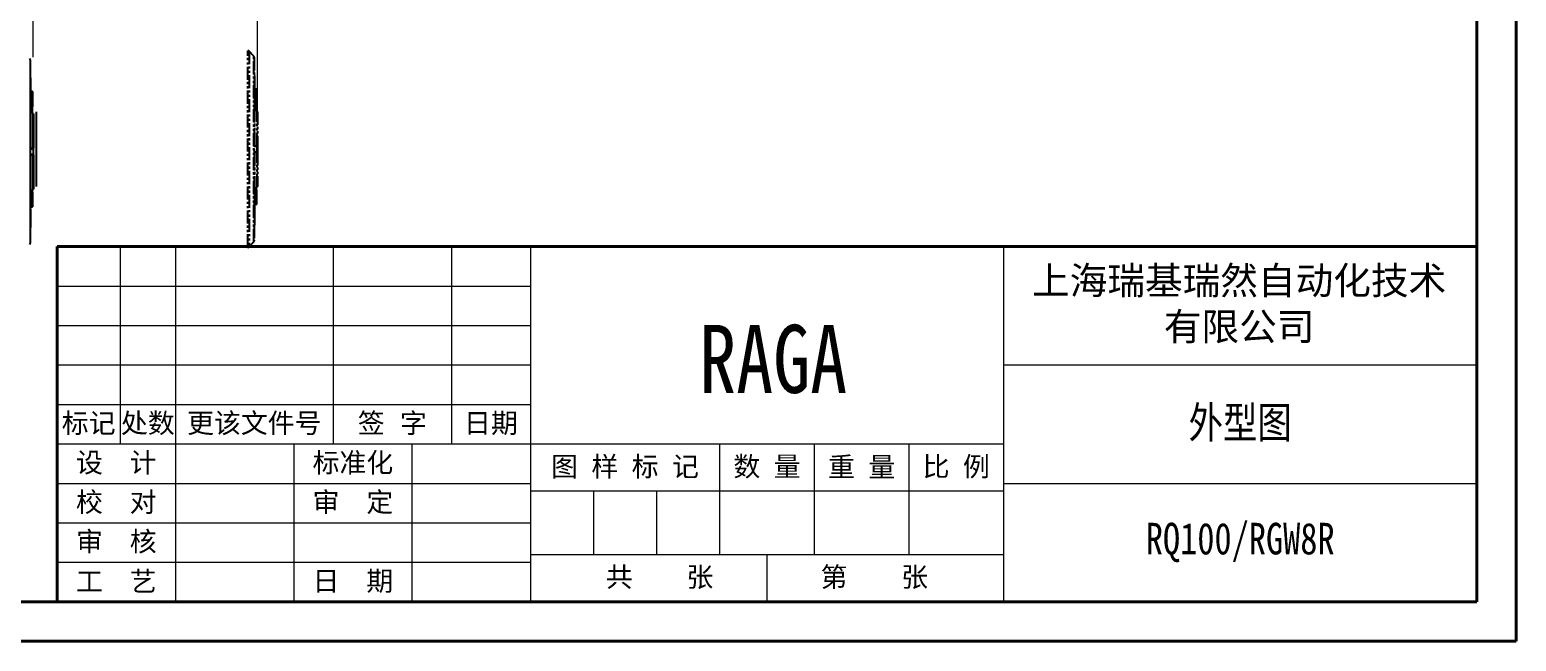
# Model space of a CAD drawing. Header units: millimetres. Extents: x 1756 to 4801, y 514 to 2668.
# Drawn here: x 3434 to 4801, y 514 to 1076 of the extents above; entities that cross this region are included whole.
import ezdxf

# ---------------------------------------------------------------- set-up
doc = ezdxf.new("R2010")
doc.units = ezdxf.units.MM
doc.linetypes.add('双点画线', pattern=[22, 12, -2, 2, -2, 2, -2])
for name, color, linetype, lineweight in [('AM_5', 3, 'Continuous', 25), ('AM_BOR', 7, 'Continuous', 50), ('文字', 7, 'Continuous', 13), ('粗实线', 7, 'Continuous', 40), ('细实线', 3, 'Continuous', 13)]:
    doc.layers.add(name, color=color, linetype=linetype, lineweight=lineweight)
doc.styles.add('01', font='txt.shx')
doc.styles.add('SLDTEXTSTYLE1', font='txt.shx', dxfattribs={"width": 0.7, "bigfont": 'gbcbig.shx'})
doc.styles.get("Standard").update_dxf_attribs({"font": 'arial.ttf'})
doc.styles.add('STYLE1', font='txt.shx', dxfattribs={"width": 0.8, "height": 3, "bigfont": 'hzdx.shx'})
doc.dimstyles.new('SLDDIMSTYLE12$0', dxfattribs={"dimtxt": 12, "dimasz": 10, "dimexe": 0, "dimexo": 0.0625, "dimgap": 0.875, "dimtad": 1, "dimdec": 1, "dimlfac": 1.8, "dimrnd": 1e-09, "dimzin": 12, "dimdsep": 46, "dimtxsty": 'SLDTEXTSTYLE1', "dimcen": 0.09, "dimdle": 8.16, "dimclrd": 3, "dimclre": 3, "dimadec": 0, "dimazin": 3, "dimtfac": 1, "dimtdec": 1, "dimtofl": 0, "dimtmove": 0, "dimatfit": 3, "dimfxl": 0, "dimfrac": 2, "dimtolj": 1, "dimlwd": 5, "dimlwe": 5, "dimarcsym": 0})

# ---------------------------------------------------------------- blocks, each defined once
blk = doc.blocks.new('rA3')
at = {"layer": '粗实线'}
for p, q in [((753.38, 124.26), (753.38, 421.26)), ((748.38, 129.26), (748.38, 416.26)), ((568.38, 174.26), (568.38, 129.26)), ((748.38, 174.26), (568.38, 174.26)), ((358.38, 129.26), (748.38, 129.26)), ((333.38, 124.26), (753.38, 124.26))]:
    blk.add_line(p, q, dxfattribs=at)
at = {"layer": '细实线'}
for p, q in [((576.38, 174.26), (576.38, 149.26)), ((583.38, 174.26), (583.38, 149.26)), ((603.38, 174.26), (603.38, 149.26)), ((618.38, 174.26), (618.38, 149.26)), ((628.38, 174.26), (628.38, 129.26)), ((688.38, 174.26), (688.38, 129.26)), ((568.38, 169.26), (628.38, 169.26)), ((628.38, 169.26), (628.38, 129.26)), ((568.38, 164.26), (628.38, 164.26)), ((568.38, 159.26), (628.38, 159.26)), ((688.38, 159.26), (748.38, 159.26)), ((568.38, 154.26), (628.38, 154.26)), ((568.38, 149.26), (688.38, 149.26)), ((583.38, 149.26), (583.38, 129.26)), ((598.38, 149.26), (598.38, 129.26)), ((613.38, 129.26), (613.38, 149.26)), ((652.38, 149.22), (652.38, 135.22)), ((664.38, 149.26), (664.38, 135.26)), ((676.38, 149.26), (676.38, 135.26)), ((568.38, 144.26), (628.38, 144.26)), ((688.38, 143.26), (628.38, 143.26)), ((636.38, 143.26), (636.38, 135.26)), ((644.38, 143.26), (644.38, 135.26)), ((688.38, 144.26), (748.38, 144.26)), ((568.25, 139.26), (628.38, 139.26)), ((568.38, 134.26), (628.38, 134.26)), ((628.38, 135.26), (688.38, 135.26)), ((658.38, 135.26), (658.38, 129.26))]:
    blk.add_line(p, q, dxfattribs=at)
at = {"layer": '文字', "char_height": 2.5, "width": 72, "attachment_point": 5}
for s, insert in [('{\\fSimSun|b0|i0|c134|p2;标记}', (572.38, 151.76)), ('{\\fSimSun|b0|i0|c134|p2;处数}', (579.88, 151.76)), ('{\\fSimSun|b0|i0|c134|p2;更该文件号}', (593.38, 151.76)), ('{\\fSimSun|b0|i0|c134|p54;签}  {\\fSimSun|b0|i0|c134|p54;字}', (610.88, 151.76)), ('{\\fSimSun|b0|i0|c134|p54;日期}', (623.38, 151.76)), ('{\\fSimSun|b0|i0|c134|p2;设  计}', (575.88, 146.76)), ('{\\fSimSun|b0|i0|c134|p2;标准化}', (605.88, 146.76)), ('{\\fSimSun|b0|i0|c134|p2;图 样 标 记}', (640.38, 146.26)), ('{\\fSimSun|b0|i0|c134|p2;数 量}', (658.38, 146.26)), ('{\\fSimSun|b0|i0|c134|p2;重 量}', (670.38, 146.26)), ('{\\fSimSun|b0|i0|c134|p2;比 例}', (682.38, 146.26)), ('{\\fSimSun|b0|i0|c134|p2;校  对}', (575.88, 141.76)), ('{\\fSimSun|b0|i0|c134|p2;审  定}', (605.88, 141.76)), ('{\\fSimSun|b0|i0|c134|p2;审  核}', (575.88, 136.76)), ('{\\fSimSun|b0|i0|c134|p2;共    张        第    张}', (658.38, 132.26)), ('{\\fSimSun|b0|i0|c134|p2;工  艺}', (575.88, 131.76)), ('{\\fSimSun|b0|i0|c134|p2;日  期}', (605.88, 131.76))]:
    blk.add_mtext(s, dxfattribs=dict(at, insert=insert))
blk = doc.blocks.new('*D51')
at = {"layer": 'AM_5', "color": 3, "lineweight": 5, "transparency": 16777216}
blk.add_line((3027.2, 1086.6), (3027.2, 1525.6), dxfattribs=at)
at = {"layer": 'AM_5', "color": 3, "linetype": 'Continuous', "lineweight": 5, "transparency": 16777216}
for p, q in [((3037.2, 1525.6), (3427.5, 1525.6)), ((3437.5, 1050.8), (3437.5, 1525.6))]:
    blk.add_line(p, q, dxfattribs=at)
at = {"layer": 'AM_5', "color": 3, "transparency": 16777216}
for points in [[(3037.2, 1527.3), (3037.2, 1524), (3027.2, 1525.6)], [(3427.5, 1527.3), (3427.5, 1524), (3437.5, 1525.6)]]:
    blk.add_solid(points, dxfattribs=at)
at = {"layer": 'Defpoints', "color": 0, "transparency": 16777216}
for p in [(3437.5, 1525.6), (3027.2, 1086.5), (3437.5, 1050.8)]:
    blk.add_point(p, dxfattribs=at)
at = {"layer": 'AM_5', "color": 0, "transparency": 16777216, "insert": (3232.4, 1540.2), "char_height": 12, "attachment_point": 5, "style": 'SLDTEXTSTYLE1'}
blk.add_mtext('\\A1;{\\H2.28571x;410}', dxfattribs=at)
blk = doc.blocks.new('*D71')
at = {"layer": 'AM_5', "color": 3, "lineweight": 5, "transparency": 16777216}
blk.add_line((3437.5, 1050.8), (3437.5, 1248.2), dxfattribs=at)
at = {"layer": 'AM_5', "color": 3, "linetype": 'Continuous', "lineweight": 5, "transparency": 16777216}
for p, q in [((3447.5, 1248.2), (3633.8, 1248.2)), ((3643.8, 1000.9), (3643.8, 1248.2))]:
    blk.add_line(p, q, dxfattribs=at)
at = {"layer": 'AM_5', "color": 3, "transparency": 16777216}
for points in [[(3447.5, 1249.9), (3447.5, 1246.5), (3437.5, 1248.2)], [(3633.8, 1249.9), (3633.8, 1246.5), (3643.8, 1248.2)]]:
    blk.add_solid(points, dxfattribs=at)
at = {"layer": 'Defpoints', "color": 0, "transparency": 16777216}
for p in [(3643.8, 1248.2), (3437.5, 1050.8), (3643.8, 1000.8)]:
    blk.add_point(p, dxfattribs=at)
at = {"layer": 'AM_5', "color": 0, "transparency": 16777216, "insert": (3541.1, 1262.8), "char_height": 12, "attachment_point": 5, "style": 'SLDTEXTSTYLE1'}
blk.add_mtext('\\A1;{\\H2.28571x;210}', dxfattribs=at)

msp = doc.modelspace()

# ---------------------------------------------------------------- linework, layer by layer
at = {"color": 7, "linetype": '双点画线', "lineweight": 25}
for p, q in [((3635.087, 876.158), (3635.087, 1056.84)), ((3640.421, 1051.818), (3636.097, 1056.375)), ((3636.097, 1056.375), (3636.097, 876.624)), ((3640.421, 881.18), (3640.421, 1051.818)), ((3640.833, 1050.786), (3640.833, 882.213)), ((3641.333, 1034.19), (3640.833, 1034.19)), ((3641.333, 1033.679), (3640.833, 1033.679)), ((3641.333, 1032.849), (3640.833, 1032.849)), ((3641.333, 1032.785), (3640.833, 1032.785)), ((3641.333, 1031.892), (3640.833, 1031.892)), ((3641.333, 1029.977), (3640.833, 1029.977)), ((3641.333, 1028.956), (3640.833, 1028.956)), ((3641.333, 1028.828), (3640.833, 1028.828)), ((3641.333, 1025.509), (3640.833, 1025.509)), ((3641.333, 1033.854), (3641.333, 1034.19)), ((3641.333, 1032.849), (3641.333, 1033.679)), ((3641.333, 1031.892), (3641.333, 1032.785)), ((3641.333, 1028.956), (3641.333, 1029.977)), ((3641.333, 1028.828), (3641.333, 1028.956)), ((3641.333, 1025.509), (3641.333, 1028.828)), ((3641.333, 1024.488), (3641.333, 1025.509)), ((3641.333, 1024.488), (3640.833, 1024.488)), ((3641.333, 1024.36), (3640.833, 1024.36)), ((3641.333, 1021.871), (3640.833, 1021.871)), ((3641.333, 1020.85), (3640.833, 1020.85)), ((3641.333, 1020.084), (3640.833, 1020.084)), ((3641.333, 1017.978), (3640.833, 1017.978)), ((3641.333, 1017.084), (3640.833, 1017.084)), ((3641.333, 1016.574), (3640.833, 1016.574)), ((3641.333, 1015.489), (3640.833, 1015.489)), ((3641.333, 1015.297), (3640.833, 1015.297)), ((3641.333, 1015.234), (3640.833, 1015.234)), ((3641.333, 1013.383), (3640.833, 1013.383)), ((3641.333, 1012.425), (3640.833, 1012.425)), ((3641.333, 1012.234), (3640.833, 1012.234)), ((3641.333, 1024.36), (3641.333, 1024.488)), ((3641.333, 1023.978), (3641.333, 1024.313)), ((3642.633, 1021.661), (3641.333, 1021.661)), ((3642.633, 1021.635), (3641.333, 1021.635)), ((3641.333, 1020.85), (3641.333, 1021.521)), ((3641.333, 1020.084), (3641.333, 1020.5)), ((3641.333, 1017.084), (3641.333, 1017.978)), ((3641.333, 1015.489), (3641.333, 1016.574)), ((3641.333, 1016.325), (3642.633, 1016.325)), ((3642.633, 1016.07), (3641.333, 1016.07)), ((3641.333, 1015.297), (3641.333, 1015.489)), ((3641.333, 1013.383), (3641.333, 1015.234)), ((3641.333, 1012.425), (3641.333, 1013.383)), ((3641.333, 1012.234), (3641.333, 1012.425)), ((3641.333, 1010.638), (3641.333, 1012.234)), ((3642.633, 1021.661), (3642.633, 1021.635)), ((3642.633, 1016.325), (3642.633, 1021.635)), ((3642.633, 1016.325), (3642.633, 1016.07)), ((3642.633, 1010.766), (3642.633, 1016.07)), ((3642.833, 1021.461), (3642.833, 1016.2)), ((3642.833, 1016.2), (3642.833, 1010.896)), ((3642.87, 1015.727), (3642.833, 1015.727)), ((3642.833, 1014.177), (3642.87, 1014.177)), ((3641.333, 1010.638), (3640.833, 1010.638)), ((3641.333, 1009.681), (3640.833, 1009.681)), ((3641.333, 1009.489), (3640.833, 1009.489)), ((3641.333, 1009.362), (3640.833, 1009.362)), ((3641.333, 1009.234), (3640.833, 1009.234)), ((3641.333, 1008.66), (3640.833, 1008.66)), ((3641.333, 1004.064), (3640.853, 1004.064)), ((3643.686, 1001.146), (3640.979, 1003.853)), ((3640.979, 1003.853), (3640.979, 969.528)), ((3641.333, 1003.745), (3641.087, 1003.745)), ((3641.333, 1010.766), (3642.633, 1010.766)), ((3641.333, 1009.681), (3641.333, 1010.638)), ((3641.333, 1009.489), (3641.333, 1009.681)), ((3641.333, 1009.362), (3641.333, 1009.489)), ((3641.333, 1008.66), (3641.333, 1009.234)), ((3641.333, 1007.79), (3642.633, 1007.79)), ((3642.633, 1007.523), (3641.333, 1007.523)), ((3641.333, 1007.476), (3642.633, 1007.476)), ((3642.029, 1007.476), (3642.029, 1002.802)), ((3642.033, 1007.476), (3642.033, 1002.799)), ((3642.633, 1007.79), (3642.633, 1010.766)), ((3642.633, 1007.79), (3642.633, 1007.523)), ((3642.633, 1007.476), (3642.633, 1007.523)), ((3642.833, 1010.896), (3642.833, 1007.721)), ((3642.87, 1010.784), (3642.833, 1010.784)), ((3642.833, 1007.721), (3642.833, 1007.676)), ((3643.686, 969.53), (3643.686, 1001.146)), ((3643.833, 1000.792), (3643.833, 969.499)), ((3640.979, 963.471), (3640.979, 929.146)), ((3643.333, 968.999), (3641.333, 968.999)), ((3641.333, 963.999), (3643.333, 963.999)), ((3643.544, 963.952), (3643.544, 969.046)), ((3643.686, 931.853), (3643.686, 963.468)), ((3643.833, 969.499), (3643.833, 963.499)), ((3643.833, 963.499), (3643.833, 932.206)), ((3640.979, 929.146), (3643.686, 931.853)), ((3641.333, 928.575), (3641.333, 929.499)), ((3642.633, 929.33), (3641.333, 929.33)), ((3642.029, 930.196), (3642.029, 929.33)), ((3642.033, 930.199), (3642.033, 929.33)), ((3642.633, 929.33), (3642.633, 929.121)), ((3641.333, 928.575), (3640.833, 928.575)), ((3641.333, 927.43), (3640.833, 927.43)), ((3641.333, 924.411), (3640.833, 924.411)), ((3641.333, 923.123), (3640.833, 923.123)), ((3640.833, 922.748), (3642.633, 922.748)), ((3641.333, 922.598), (3640.833, 922.598)), ((3641.333, 921.751), (3640.833, 921.751)), ((3641.333, 919.076), (3640.833, 919.076)), ((3642.633, 929.121), (3641.333, 929.121)), ((3641.333, 927.43), (3641.333, 928.575)), ((3641.333, 924.411), (3641.333, 927.43)), ((3641.333, 926.444), (3642.633, 926.444)), ((3641.333, 921.926), (3641.333, 922.598)), ((3642.633, 922.506), (3641.333, 922.506)), ((3642.633, 926.444), (3642.633, 929.121)), ((3642.633, 922.748), (3642.633, 926.444)), ((3642.633, 922.748), (3642.633, 922.506)), ((3642.633, 915.573), (3642.633, 922.506)), ((3642.833, 929.13), (3642.833, 926.275)), ((3642.833, 926.275), (3642.833, 922.578)), ((3642.833, 922.578), (3642.833, 915.709)), ((3641.333, 914.891), (3640.833, 914.891)), ((3641.333, 913.931), (3640.833, 913.931)), ((3641.333, 912.788), (3640.833, 912.788)), ((3641.333, 910.327), (3640.833, 910.327)), ((3641.333, 909.182), (3640.833, 909.182)), ((3641.333, 906.164), (3640.833, 906.164)), ((3641.333, 904.885), (3640.833, 904.885)), ((3641.333, 903.641), (3640.833, 903.641)), ((3641.333, 915.573), (3642.633, 915.573)), ((3641.333, 915.509), (3642.633, 915.509)), ((3641.333, 910.327), (3641.333, 912.788)), ((3641.333, 909.182), (3641.333, 910.327)), ((3641.333, 906.164), (3641.333, 909.182)), ((3642.633, 915.573), (3642.633, 915.509)), ((3641.333, 900.232), (3640.833, 900.232)), ((3641.333, 896.62), (3640.833, 896.62)), ((3641.333, 896.62), (3641.333, 900.232)), ((3636.097, 876.624), (3640.421, 881.18))]:
    msp.add_line(p, q, dxfattribs=at)
at = {"color": 7, "linetype": 'Continuous', "lineweight": 25}
for p, q in [((3434.854, 1031.952), (3435.354, 1031.952)), ((3434.854, 1031.441), (3435.354, 1031.441)), ((3434.854, 1030.612), (3435.354, 1030.612)), ((3434.854, 1030.548), (3435.354, 1030.548)), ((3434.854, 1029.654), (3435.354, 1029.654)), ((3434.854, 1027.739), (3435.354, 1027.739)), ((3434.854, 1026.718), (3435.354, 1026.718)), ((3434.854, 1026.591), (3435.354, 1026.591)), ((3435.354, 1031.616), (3435.354, 1031.952)), ((3435.354, 1030.612), (3435.354, 1031.441)), ((3435.354, 1029.654), (3435.354, 1030.548)), ((3435.354, 1026.718), (3435.354, 1027.739)), ((3435.354, 1026.591), (3435.354, 1026.718)), ((3435.354, 1023.447), (3435.354, 1026.591)), ((3434.854, 1023.272), (3435.354, 1023.272)), ((3434.854, 1022.251), (3435.354, 1022.251)), ((3435.354, 1022.123), (3434.854, 1022.123)), ((3434.854, 1019.634), (3435.354, 1019.634)), ((3434.854, 1018.612), (3435.354, 1018.612)), ((3434.854, 1017.847), (3435.354, 1017.847)), ((3434.854, 1015.74), (3435.354, 1015.74)), ((3434.854, 1014.847), (3435.354, 1014.847)), ((3434.854, 1014.336), (3435.354, 1014.336)), ((3434.854, 1013.251), (3435.354, 1013.251)), ((3434.854, 1013.06), (3435.354, 1013.06)), ((3434.854, 1012.996), (3435.354, 1012.996)), ((3435.354, 1022.251), (3435.354, 1023.272)), ((3435.354, 1022.123), (3435.354, 1022.251)), ((3435.354, 1021.74), (3435.354, 1022.076)), ((3435.354, 1019.634), (3435.354, 1021.948)), ((3436.654, 1019.423), (3435.354, 1019.423)), ((3436.654, 1019.397), (3435.354, 1019.397)), ((3435.354, 1018.612), (3435.354, 1019.284)), ((3435.354, 1017.847), (3435.354, 1018.262)), ((3435.354, 1014.847), (3435.354, 1015.74)), ((3435.354, 1013.251), (3435.354, 1014.336)), ((3435.354, 1014.087), (3436.654, 1014.087)), ((3436.654, 1013.833), (3435.354, 1013.833)), ((3435.354, 1013.06), (3435.354, 1013.251)), ((3435.354, 1011.32), (3435.354, 1012.996)), ((3436.654, 1019.423), (3436.654, 1019.397)), ((3436.654, 1014.087), (3436.654, 1019.397)), ((3436.654, 1014.087), (3436.654, 1013.833)), ((3436.654, 1008.528), (3436.654, 1013.833)), ((3436.854, 1019.223), (3436.854, 1013.963)), ((3436.854, 1013.963), (3436.854, 1008.658)), ((3436.892, 1013.49), (3436.854, 1013.49)), ((3436.854, 1011.939), (3436.892, 1011.939)), ((3434.854, 1011.145), (3435.354, 1011.145)), ((3434.854, 1010.188), (3435.354, 1010.188)), ((3434.854, 1009.996), (3435.354, 1009.996)), ((3435.354, 1008.401), (3434.854, 1008.401)), ((3434.854, 1007.443), (3435.354, 1007.443)), ((3434.854, 1007.252), (3435.354, 1007.252)), ((3434.854, 1007.124), (3435.354, 1007.124)), ((3434.854, 1006.996), (3435.354, 1006.996)), ((3434.854, 1006.422), (3435.354, 1006.422)), ((3434.875, 1001.827), (3435.354, 1001.827)), ((3437.708, 998.908), (3435.001, 1001.615)), ((3435.001, 1001.615), (3435.001, 967.29)), ((3435.108, 1001.507), (3435.354, 1001.507)), ((3435.354, 1010.188), (3435.354, 1011.145)), ((3435.354, 1009.996), (3435.354, 1010.188)), ((3435.354, 1008.576), (3435.354, 1009.996)), ((3435.354, 1008.528), (3436.654, 1008.528)), ((3435.354, 1007.443), (3435.354, 1008.401)), ((3435.354, 1007.252), (3435.354, 1007.443)), ((3435.354, 1007.124), (3435.354, 1007.252)), ((3435.354, 1006.422), (3435.354, 1006.996)), ((3435.354, 1005.552), (3436.654, 1005.552)), ((3436.654, 1005.285), (3435.354, 1005.285)), ((3435.354, 1005.238), (3436.654, 1005.238)), ((3436.051, 1005.238), (3436.051, 1000.565)), ((3436.054, 1005.238), (3436.054, 1000.562)), ((3436.654, 1005.552), (3436.654, 1008.528)), ((3436.654, 1005.552), (3436.654, 1005.285)), ((3436.654, 1005.238), (3436.654, 1005.285)), ((3436.854, 1008.658), (3436.854, 1005.484)), ((3436.892, 1008.546), (3436.854, 1008.546)), ((3436.854, 1005.484), (3436.854, 1005.438)), ((3437.708, 967.293), (3437.708, 998.908)), ((3440.504, 1000.792), (3440.504, 969.499)), ((3435.001, 967.29), (3437.708, 967.293)), ((3435.001, 961.233), (3437.708, 961.231)), ((3435.001, 961.233), (3435.001, 926.908)), ((3435.354, 966.762), (3437.354, 966.762)), ((3435.354, 961.762), (3437.354, 961.762)), ((3437.565, 966.808), (3437.565, 961.715)), ((3437.708, 929.615), (3437.708, 961.231)), ((3440.504, 969.499), (3440.504, 963.499)), ((3440.504, 963.499), (3440.504, 932.206)), ((3435.001, 926.908), (3437.708, 929.615)), ((3435.354, 926.337), (3434.854, 926.337)), ((3434.854, 925.192), (3435.354, 925.192)), ((3434.854, 922.174), (3435.354, 922.174)), ((3434.854, 920.885), (3435.354, 920.885)), ((3434.854, 920.51), (3436.654, 920.51)), ((3434.854, 920.36), (3435.354, 920.36)), ((3434.854, 919.513), (3435.354, 919.513)), ((3434.854, 916.838), (3435.354, 916.838)), ((3435.354, 926.337), (3435.354, 927.262)), ((3436.654, 927.092), (3435.354, 927.092)), ((3436.654, 926.883), (3435.354, 926.883)), ((3435.354, 925.192), (3435.354, 926.337)), ((3435.354, 922.174), (3435.354, 925.192)), ((3435.354, 924.207), (3436.654, 924.207)), ((3435.354, 919.688), (3435.354, 920.36)), ((3436.654, 920.269), (3435.354, 920.269)), ((3435.354, 916.838), (3435.354, 919.513)), ((3436.051, 927.958), (3436.051, 927.092)), ((3436.054, 927.962), (3436.054, 927.092)), ((3436.654, 927.092), (3436.654, 926.883)), ((3436.654, 924.207), (3436.654, 926.883)), ((3436.654, 920.51), (3436.654, 924.207)), ((3436.654, 920.51), (3436.654, 920.269)), ((3436.654, 913.335), (3436.654, 920.269)), ((3436.854, 926.892), (3436.854, 924.037)), ((3436.854, 924.037), (3436.854, 920.341)), ((3436.854, 920.341), (3436.854, 913.471)), ((3434.854, 912.653), (3435.354, 912.653)), ((3434.854, 911.693), (3435.354, 911.693)), ((3434.854, 910.55), (3435.354, 910.55)), ((3434.854, 908.089), (3435.354, 908.089)), ((3434.854, 906.945), (3435.354, 906.945)), ((3434.854, 903.926), (3435.354, 903.926)), ((3434.854, 902.648), (3435.354, 902.648)), ((3435.354, 913.335), (3436.654, 913.335)), ((3435.354, 913.271), (3436.654, 913.271)), ((3435.354, 908.089), (3435.354, 910.55)), ((3435.354, 906.945), (3435.354, 908.089)), ((3435.354, 903.926), (3435.354, 906.945)), ((3436.654, 913.335), (3436.654, 913.271)), ((3434.854, 901.403), (3435.354, 901.403)), ((3434.854, 897.994), (3435.354, 897.994)), ((3434.854, 894.382), (3435.354, 894.382)), ((3435.354, 894.382), (3435.354, 897.994))]:
    msp.add_line(p, q, dxfattribs=at)
at = {"color": 7, "linetype": 'Continuous', "lineweight": 25, "flags": 128}
for points in [[(3436.654, 1014.087), (3436.693, 1014.085), (3436.731, 1014.078), (3436.765, 1014.066), (3436.796, 1014.051), (3436.82, 1014.032), (3436.839, 1014.01), (3436.85, 1013.987), (3436.854, 1013.963)], [(3436.654, 1013.833), (3436.693, 1013.835), (3436.731, 1013.843), (3436.765, 1013.855), (3436.796, 1013.871), (3436.82, 1013.89), (3436.839, 1013.913), (3436.85, 1013.937), (3436.854, 1013.963)], [(3436.854, 1008.658), (3436.85, 1008.633), (3436.839, 1008.608), (3436.82, 1008.586), (3436.796, 1008.566), (3436.765, 1008.55), (3436.731, 1008.538), (3436.693, 1008.531), (3436.654, 1008.528)], [(3436.854, 1005.484), (3436.85, 1005.497), (3436.839, 1005.51), (3436.82, 1005.522), (3436.796, 1005.532), (3436.765, 1005.541), (3436.731, 1005.547), (3436.693, 1005.551), (3436.654, 1005.552)], [(3436.854, 920.341), (3436.85, 920.327), (3436.839, 920.313), (3436.82, 920.301), (3436.796, 920.29), (3436.765, 920.281), (3436.731, 920.274), (3436.693, 920.27), (3436.654, 920.269)]]:
    msp.add_lwpolyline(points, dxfattribs=at)
at = {"color": 7, "linetype": '双点画线', "lineweight": 25, "flags": 128}
for points in [[(3642.633, 1016.325), (3642.672, 1016.322), (3642.709, 1016.315), (3642.744, 1016.304), (3642.774, 1016.288), (3642.799, 1016.269), (3642.817, 1016.248), (3642.829, 1016.224), (3642.833, 1016.2)], [(3642.633, 1016.07), (3642.672, 1016.073), (3642.709, 1016.08), (3642.744, 1016.092), (3642.774, 1016.108), (3642.799, 1016.128), (3642.817, 1016.15), (3642.829, 1016.175), (3642.833, 1016.2)], [(3642.833, 1010.896), (3642.829, 1010.87), (3642.817, 1010.846), (3642.799, 1010.824), (3642.774, 1010.804), (3642.744, 1010.788), (3642.709, 1010.776), (3642.672, 1010.768), (3642.633, 1010.766)], [(3642.833, 1007.721), (3642.829, 1007.735), (3642.817, 1007.748), (3642.799, 1007.759), (3642.774, 1007.77), (3642.744, 1007.778), (3642.709, 1007.785), (3642.672, 1007.789), (3642.633, 1007.79)], [(3640.979, 969.528), (3642.495, 969.529), (3643.686, 969.53)], [(3643.686, 963.468), (3642.17, 963.47), (3640.979, 963.471)], [(3642.833, 922.578), (3642.829, 922.564), (3642.817, 922.551), (3642.799, 922.538), (3642.774, 922.527), (3642.744, 922.518), (3642.709, 922.512), (3642.672, 922.508), (3642.633, 922.506)]]:
    msp.add_lwpolyline(points, dxfattribs=at)
at = {"color": 7, "linetype": '双点画线', "lineweight": 25}
for centre, radius, start, end in [((3635.009, 1055.342), 1.5, 43.5, 87), ((3639.333, 1050.786), 1.5, 0, 43.5), ((3642.633, 1021.461), 0.2, 0, 90), ((3642.645, 1021.447), 0.188, 4.252875, 93.69926), ((3641.333, 1004.206), 0.5, 180, 225), ((3618.554, 1002.929), 24.5, 357.367009, 10.694922), ((3642.633, 1007.722), 0.199, 269.832946, 359.831967), ((3642.633, 1007.676), 0.2, 270, 0), ((3643.333, 1000.792), 0.5, 0, 45), ((3640.961, 969.821), 0.294, 244.221416, 273.627708), ((3641.333, 968.499), 0.5, 90, 180), ((3641.333, 964.499), 0.5, 180, 270), ((3640.961, 963.177), 0.294, 86.372292, 115.778584), ((3643.237, 969.446), 0.457, 282.034008, 10.645583), ((3643.333, 969.499), 0.5, 270, 0), ((3643.237, 963.553), 0.457, 349.354417, 77.965992), ((3643.333, 963.499), 0.5, 0, 90), ((3643.704, 969.254), 0.277, 62.377002, 93.771829), ((3643.704, 963.744), 0.277, 266.228171, 297.622998), ((3642.633, 929.13), 0.2, 0, 90), ((3618.554, 930.225), 24.5, 352.293464, 2.283211), ((3643.333, 932.206), 0.5, 315, 0), ((3641.333, 928.792), 0.5, 135, 180), ((3642.683, 930.26), 1.14, 267.491082, 277.56592), ((3642.647, 926.258), 0.187, 5.087801, 94.313104), ((3642.647, 922.562), 0.187, 5.087801, 94.313104), ((3642.633, 915.709), 0.2, 270, 0), ((3642.659, 915.748), 0.178, 261.329202, 347.219692), ((3635.009, 877.656), 1.5, 273, 316.5), ((3639.333, 882.213), 1.5, 316.5, 0)]:
    msp.add_arc(centre, radius, start, end, dxfattribs=at)
at = {"color": 7, "linetype": 'Continuous', "lineweight": 25}
for centre, radius, start, end in [((3433.354, 1048.548), 1.5, 0, 43.5), ((3436.654, 1019.223), 0.2, 0, 90), ((3436.666, 1019.209), 0.188, 4.252875, 93.69926), ((3412.575, 1000.692), 24.5, 357.367009, 10.694922), ((3436.655, 1005.484), 0.199, 269.832946, 359.831967), ((3436.654, 1005.438), 0.2, 270, 0), ((3437.354, 998.554), 0.5, 0, 45), ((3435.354, 966.262), 0.5, 89.999975, 180), ((3435.354, 962.262), 0.5, 180, 270), ((3437.354, 967.262), 0.5, 270, 0), ((3437.354, 961.262), 0.5, 0, 90), ((3437.726, 967.016), 0.277, 62.377002, 93.771829), ((3437.726, 961.507), 0.277, 266.228171, 297.622998), ((3437.354, 929.969), 0.5, 315, 0), ((3436.654, 926.892), 0.2, 0, 90), ((3436.704, 928.022), 1.14, 267.491082, 277.56592), ((3436.668, 924.021), 0.187, 5.087801, 94.313104), ((3436.668, 920.324), 0.187, 5.087801, 94.313104), ((3412.575, 927.987), 24.5, 352.293464, 2.283211), ((3436.654, 913.471), 0.2, 270, 0), ((3436.681, 913.511), 0.178, 261.329202, 347.219692), ((3433.354, 879.975), 1.5, 316.5, 0)]:
    msp.add_arc(centre, radius, start, end, dxfattribs=at)
for points, knots in [([(3434.854, 1048.498), (3434.854, 1048.449), (3434.854, 1048.345), (3434.854, 1047.032), (3434.854, 1044.806), (3434.854, 1041.636), (3434.854, 1037.616), (3434.854, 1032.827), (3434.854, 1027.34), (3434.854, 1021.175), (3434.854, 1014.33), (3434.854, 1006.846), (3434.854, 998.835), (3434.854, 990.43), (3434.854, 981.776), (3434.854, 973.025), (3434.854, 967.166), (3434.854, 964.262)], [0, 0, 0, 0, 0.05864971, 0.12634208, 0.19442117, 0.26250025, 0.33019263, 0.39712461, 0.46294745, 0.52877028, 0.59570226, 0.66339464, 0.73147372, 0.79955281, 0.86724518, 0.93417716, 1, 1, 1, 1]), ([(3435.354, 1027.739), (3435.354, 1028.001), (3435.354, 1028.458), (3435.354, 1029.008), (3435.354, 1029.327), (3435.354, 1029.468), (3435.354, 1029.538), (3435.354, 1029.599), (3435.354, 1029.636), (3435.354, 1029.654)], [0, 0, 0, 0, 0.40184511, 0.70092499, 0.85014472, 0.90000377, 0.92545001, 0.96257305, 1, 1, 1, 1]), ([(3435.354, 1001.827), (3435.354, 1002.346), (3435.354, 1003.374), (3435.354, 1004.919), (3435.354, 1005.917), (3435.354, 1006.422)], [0, 0, 0, 0, 0.33479774, 0.66330592, 1, 1, 1, 1]), ([(3437.854, 998.554), (3437.854, 998.51), (3437.854, 998.42), (3437.854, 997.677), (3437.854, 996.241), (3437.854, 993.695), (3437.854, 990.152), (3437.854, 986.426), (3437.854, 982.887), (3437.854, 979.114), (3437.854, 975.203), (3437.854, 971.251), (3437.854, 968.579), (3437.854, 967.262)], [0, 0, 0, 0, 0.07827888, 0.15871417, 0.2411685, 0.3693291, 0.49988874, 0.58696972, 0.67334333, 0.75883147, 0.84127667, 0.92171665, 1, 1, 1, 1]), ([(3434.854, 964.262), (3434.854, 961.357), (3434.854, 955.498), (3434.854, 946.747), (3434.854, 938.094), (3434.854, 929.688), (3434.854, 921.678), (3434.854, 914.193), (3434.854, 907.348), (3434.854, 901.184), (3434.854, 895.697), (3434.854, 890.907), (3434.854, 886.887), (3434.854, 883.718), (3434.854, 881.491), (3434.854, 880.179), (3434.854, 880.074), (3434.854, 880.026)], [0, 0, 0, 0, 0.06582284, 0.13275482, 0.20044719, 0.26852628, 0.33660536, 0.40429774, 0.47122972, 0.53705255, 0.60287539, 0.66980737, 0.73749975, 0.80557883, 0.87365792, 0.94135029, 1, 1, 1, 1]), ([(3435.354, 966.762), (3435.313, 966.767), (3435.234, 966.778), (3435.138, 966.855), (3435.072, 966.955), (3435.032, 967.046), (3435.008, 967.142), (3435, 967.227), (3435, 967.269), (3435.001, 967.29)], [0, 0, 0, 0, 0.28654563, 0.56106869, 0.68919014, 0.8054766, 0.90650496, 0.95317639, 1, 1, 1, 1]), ([(3435.001, 961.233), (3435, 961.254), (3435, 961.296), (3435.008, 961.381), (3435.032, 961.477), (3435.072, 961.568), (3435.138, 961.668), (3435.234, 961.745), (3435.313, 961.756), (3435.354, 961.762)], [0, 0, 0, 0, 0.04690954, 0.09363271, 0.19471064, 0.31101677, 0.43912041, 0.71350159, 1, 1, 1, 1]), ([(3437.354, 966.762), (3437.382, 966.764), (3437.43, 966.769), (3437.501, 966.803), (3437.56, 966.851), (3437.617, 966.921), (3437.661, 967.004), (3437.703, 967.128), (3437.706, 967.228), (3437.708, 967.293)], [0, 0, 0, 0, 0.14657571, 0.25025274, 0.38398498, 0.50053734, 0.63817309, 0.76376222, 1, 1, 1, 1]), ([(3437.708, 961.231), (3437.706, 961.296), (3437.703, 961.395), (3437.661, 961.519), (3437.617, 961.602), (3437.56, 961.672), (3437.501, 961.72), (3437.43, 961.754), (3437.382, 961.759), (3437.354, 961.762)], [0, 0, 0, 0, 0.23625748, 0.3618415, 0.49946245, 0.61606234, 0.74974712, 0.85345836, 1, 1, 1, 1]), ([(3437.854, 961.612), (3437.854, 962.495), (3437.854, 964.262), (3437.854, 966.028), (3437.854, 966.912)], [0, 0, 0, 0, 0.49999987, 1, 1, 1, 1]), ([(3437.854, 961.262), (3437.854, 959.934), (3437.854, 957.25), (3437.854, 953.299), (3437.854, 949.446), (3437.854, 945.785), (3437.854, 942.399), (3437.854, 939.359), (3437.854, 936.719), (3437.854, 934.495), (3437.854, 932.682), (3437.854, 931.283), (3437.854, 930.376), (3437.854, 929.952), (3437.854, 930.012), (3437.854, 930.027)], [0, 0, 0, 0, 0.078832126, 0.159388175, 0.241135935, 0.323492847, 0.405849759, 0.487597519, 0.568153568, 0.646985694, 0.72581782, 0.806373869, 0.888121629, 0.970478541, 1, 1, 1, 1]), ([(3435.354, 920.885), (3435.354, 920.973), (3435.354, 921.147), (3435.354, 921.449), (3435.354, 921.846), (3435.354, 922.042), (3435.354, 922.174)], [0, 0, 0, 0, 0.12504012, 0.25023594, 0.49987423, 1, 1, 1, 1]), ([(3435.354, 912.653), (3435.354, 912.688), (3435.354, 912.758), (3435.354, 913.388), (3435.354, 914.22), (3435.354, 915.009), (3435.354, 915.903), (3435.354, 916.526), (3435.354, 916.838)], [0, 0, 0, 0, 0.25015941, 0.49958066, 0.62466902, 0.74973011, 0.87480959, 1, 1, 1, 1]), ([(3435.354, 910.55), (3435.354, 910.645), (3435.354, 910.765), (3435.354, 911.041), (3435.354, 911.285), (3435.354, 911.529), (3435.354, 911.693)], [0, 0, 0, 0, 0.50045957, 0.62836137, 0.75070338, 1, 1, 1, 1]), ([(3435.354, 902.648), (3435.354, 902.734), (3435.354, 902.906), (3435.354, 903.207), (3435.354, 903.599), (3435.354, 903.795), (3435.354, 903.926)], [0, 0, 0, 0, 0.12507702, 0.25022242, 0.49988718, 1, 1, 1, 1]), ([(3435.354, 901.231), (3435.354, 901.392), (3435.354, 901.633), (3435.354, 902.137), (3435.354, 902.477), (3435.354, 902.648)], [0, 0, 0, 0, 0.50053715, 0.75034629, 1, 1, 1, 1]), ([(3435.354, 897.994), (3435.354, 898.398), (3435.354, 899.204), (3435.354, 900.195), (3435.354, 900.847), (3435.354, 901.195), (3435.354, 901.341), (3435.354, 901.397), (3435.354, 901.401), (3435.354, 901.403)], [0, 0, 0, 0, 0.25032134, 0.49980142, 0.62478357, 0.74967453, 0.87469845, 0.93734667, 1, 1, 1, 1])]:
    msp.add_open_spline(points, degree=3, knots=knots, dxfattribs=at)
at = {"color": 7, "linetype": '双点画线', "lineweight": 25}
for points, knots in [([(3641.333, 1029.977), (3641.333, 1030.285), (3641.333, 1030.763), (3641.333, 1031.415), (3641.333, 1031.733), (3641.333, 1031.892)], [0, 0, 0, 0, 0.47484564, 0.7388223, 1, 1, 1, 1]), ([(3641.333, 1021.871), (3641.333, 1022.422), (3641.333, 1023.197), (3641.333, 1023.964), (3641.333, 1024.185)], [0, 0, 0, 0, 0.71082255, 1, 1, 1, 1]), ([(3641.333, 1016.749), (3641.333, 1016.785), (3641.333, 1016.866), (3641.333, 1016.971), (3641.333, 1017.04), (3641.333, 1017.079), (3641.333, 1017.087), (3641.333, 1017.085), (3641.333, 1017.084)], [0, 0, 0, 0, 0.29078699, 0.64510095, 0.82120007, 0.91333127, 0.95397719, 1, 1, 1, 1]), ([(3641.333, 1004.064), (3641.333, 1004.932), (3641.333, 1006.14), (3641.333, 1007.678), (3641.333, 1008.333), (3641.333, 1008.66)], [0, 0, 0, 0, 0.56016326, 0.78024653, 1, 1, 1, 1]), ([(3641.333, 968.999), (3641.292, 969.005), (3641.212, 969.015), (3641.117, 969.093), (3641.05, 969.192), (3641.01, 969.284), (3640.987, 969.38), (3640.978, 969.465), (3640.979, 969.507), (3640.979, 969.528)], [0, 0, 0, 0, 0.28654563, 0.56106869, 0.68919014, 0.8054766, 0.90650496, 0.95317639, 1, 1, 1, 1]), ([(3640.979, 963.471), (3640.979, 963.492), (3640.978, 963.534), (3640.987, 963.619), (3641.01, 963.715), (3641.05, 963.806), (3641.117, 963.906), (3641.213, 963.983), (3641.292, 963.994), (3641.333, 963.999)], [0, 0, 0, 0, 0.04690954, 0.09363271, 0.19471064, 0.31101677, 0.43912041, 0.71350159, 1, 1, 1, 1]), ([(3641.333, 923.123), (3641.333, 923.313), (3641.333, 923.694), (3641.333, 924.102), (3641.333, 924.294), (3641.333, 924.411)], [0, 0, 0, 0, 0.27775903, 0.55821233, 1, 1, 1, 1]), ([(3641.333, 919.076), (3641.333, 919.581), (3641.333, 920.484), (3641.333, 921.364), (3641.333, 921.751)], [0, 0, 0, 0, 0.55991543, 1, 1, 1, 1]), ([(3641.333, 914.891), (3641.333, 914.935), (3641.333, 915.023), (3641.333, 915.923), (3641.333, 917.424), (3641.333, 918.525), (3641.333, 919.076)], [0, 0, 0, 0, 0.28086212, 0.56039439, 0.77998798, 1, 1, 1, 1]), ([(3641.333, 912.788), (3641.333, 912.889), (3641.333, 913.029), (3641.333, 913.498), (3641.333, 913.786), (3641.333, 913.931)], [0, 0, 0, 0, 0.56064192, 0.77988783, 1, 1, 1, 1]), ([(3641.333, 904.885), (3641.333, 905.073), (3641.333, 905.45), (3641.333, 905.856), (3641.333, 906.047), (3641.333, 906.164)], [0, 0, 0, 0, 0.27798927, 0.55836854, 1, 1, 1, 1]), ([(3641.333, 903.469), (3641.333, 903.63), (3641.333, 903.871), (3641.333, 904.375), (3641.333, 904.715), (3641.333, 904.885)], [0, 0, 0, 0, 0.50085879, 0.75005581, 1, 1, 1, 1]), ([(3641.333, 900.232), (3641.333, 900.636), (3641.333, 901.44), (3641.333, 902.429), (3641.333, 903.08), (3641.333, 903.421), (3641.333, 903.605), (3641.333, 903.628), (3641.333, 903.641)], [0, 0, 0, 0, 0.2506607, 0.49794369, 0.62505009, 0.74850346, 0.86304556, 1, 1, 1, 1])]:
    msp.add_open_spline(points, degree=3, knots=knots, dxfattribs=at)

# ---------------------------------------------------------------- block references
at = {"layer": 'AM_BOR', "xscale": 7.2509765625, "yscale": 7.2509765625, "zscale": 7.2509765625}
msp.add_blockref('rA3', (-661.681, -386.669), dxfattribs=at)

# ---------------------------------------------------------------- texts
at = {"layer": '文字', "insert": (4546.302, 823.173), "char_height": 25.37842, "width": 522.07031, "attachment_point": 5}
msp.add_mtext('{\\fSimSun|b0|i0|c134|p2;上海瑞基瑞然自动化技术\\P有限公司}', dxfattribs=at)
at = {"layer": '文字', "attachment_point": 5}
for s, insert, char_height, width, style in [('{\\fSimSun|b0|i0|c134|p2;\\W0.8;RAGA}', (4117.936, 773.236), 62.5, 395.50781, '01'), ('{\\fSimSun|b0|i0|c134|p2;\\W0.8;外型图}', (4547.304, 713.738), 29.00391, 435.05859, '01'), ('{\\fSimSun|b0|i0|c134|p2;RQ100/RGW8R}', (4547.304, 604.974), 29.00391, 435.0586, 'STYLE1')]:
    msp.add_mtext(s, dxfattribs=dict(at, insert=insert, char_height=char_height, width=width, style=style))

# ---------------------------------------------------------------- dimensions: what is measured, and where the dimension line sits
at = {"layer": 'AM_5'}
for base, p1, p2, text, picture, middle in [((3437.504, 1525.624), (3027.201, 1086.518), (3437.504, 1050.786), '{\\H2.28571x;410}', '*D51', (3232.352, 1525.624)), ((3643.833, 1248.188), (3437.504, 1050.786), (3643.833, 1000.792), '{\\H2.28571x;210}', '*D71', (3541.124, 1248.188))]:
    dim = msp.add_linear_dim(base=base, p1=p1, p2=p2, text=text, dimstyle='SLDDIMSTYLE12$0', override={"dimlfac": 1}, dxfattribs=at)
    dim.commit()
    dim.dimension.update_dxf_attribs({"geometry": picture, "text_midpoint": middle, "dimtype": 160})

doc.saveas('drawing.dxf')
